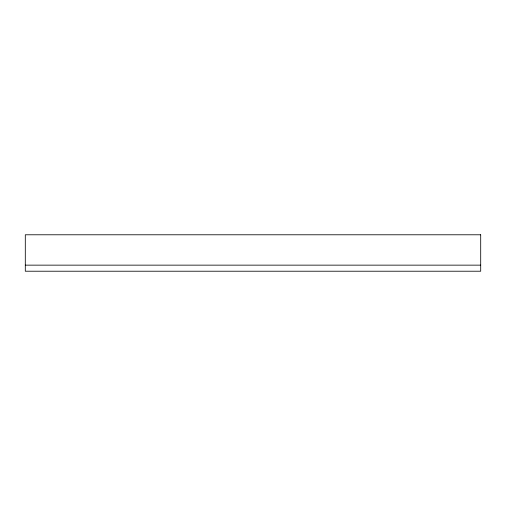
<?xml version="1.0" encoding="UTF-8"?>
<svg xmlns="http://www.w3.org/2000/svg" width="506" height="506" viewBox="0 0 506 506"><rect width="100%" height="100%" fill="white"/><g stroke="black" fill="none" stroke-linecap="round" stroke-linejoin="round"><path stroke-width="0.76" d="M25.3 265.144L480.7 265.144M480.7 234.784L25.3 234.784L25.3 271.216L480.7 271.216L480.7 234.784"/></g></svg>
